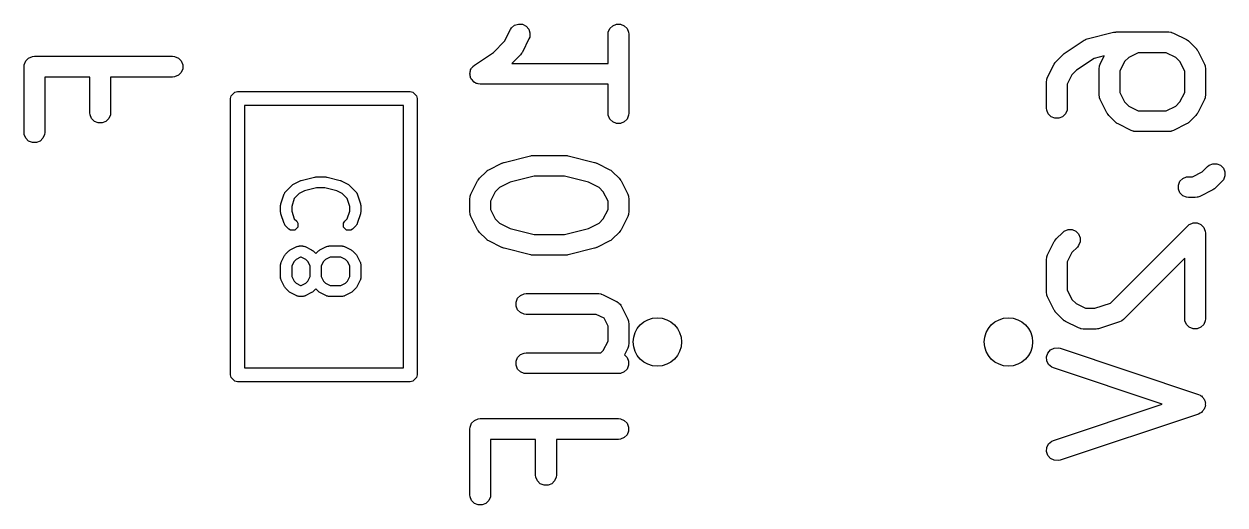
# Model space of a CAD drawing. Extents: x 0.22 to 2.57, y 0.29 to 1.72.
# Drawn here: x 2.0796 to 2.4217, y 0.6435 to 0.7806 of the extents above; entities that cross this region are included whole.
import ezdxf

# ---------------------------------------------------------------- set-up
doc = ezdxf.new("R2010")
doc.units = 0
doc.header["$MEASUREMENT"] = 0
doc.layers.add('BLACK', color=7, linetype='CONTINUOUS')

msp = doc.modelspace()

# ---------------------------------------------------------------- linework, layer by layer
at = {"layer": 'BLACK', "linetype": 'CONTINUOUS'}
for p, q in [((2.21845, 0.77949), (2.21932, 0.78024)), ((2.21932, 0.78024), (2.22042, 0.78061)), ((2.22042, 0.78061), (2.22156, 0.78053)), ((2.22156, 0.78053), (2.2226, 0.78001)), ((2.2226, 0.78001), (2.22335, 0.77914)), ((2.24645, 0.77932), (2.24727, 0.78013)), ((2.24727, 0.78013), (2.24833, 0.78058)), ((2.24833, 0.78058), (2.24948, 0.78058)), ((2.24948, 0.78058), (2.25055, 0.78013)), ((2.25055, 0.78013), (2.25136, 0.77932)), ((2.21648, 0.77568), (2.21814, 0.779)), ((2.21814, 0.779), (2.21845, 0.77949)), ((2.22335, 0.77914), (2.22371, 0.77805)), ((2.22363, 0.7769), (2.22343, 0.77636)), ((2.22371, 0.77805), (2.22363, 0.7769)), ((2.24595, 0.77768), (2.24601, 0.77826)), ((2.24595, 0.76938), (2.24595, 0.77768)), ((2.24601, 0.77826), (2.24645, 0.77932)), ((2.25136, 0.77932), (2.2518, 0.77826)), ((2.2518, 0.77826), (2.25186, 0.77768)), ((2.25186, 0.77768), (2.25186, 0.75518)), ((2.38245, 0.77637), (2.38995, 0.77825)), ((2.38995, 0.77825), (2.39005, 0.77826)), ((2.39005, 0.77826), (2.39009, 0.77828)), ((2.39009, 0.77828), (2.39031, 0.7783)), ((2.39031, 0.7783), (2.39053, 0.77833)), ((2.39053, 0.77833), (2.39057, 0.77833)), ((2.39057, 0.77833), (2.39067, 0.77834)), ((2.39067, 0.77834), (2.40567, 0.77834)), ((2.40567, 0.77834), (2.40624, 0.77828)), ((2.40624, 0.77828), (2.40634, 0.77824)), ((2.40634, 0.77824), (2.40645, 0.77823)), ((2.40645, 0.77823), (2.40699, 0.77803)), ((2.40699, 0.77803), (2.41074, 0.77615)), ((2.21328, 0.77248), (2.21648, 0.77568)), ((2.22343, 0.77636), (2.22155, 0.77261)), ((2.37591, 0.77222), (2.38153, 0.77597)), ((2.38153, 0.77597), (2.38185, 0.77614)), ((2.38185, 0.77614), (2.38191, 0.77618)), ((2.38191, 0.77618), (2.38198, 0.7762)), ((2.38198, 0.7762), (2.38204, 0.77624)), ((2.38204, 0.77624), (2.38211, 0.77625)), ((2.38211, 0.77625), (2.38245, 0.77637)), ((2.41074, 0.77615), (2.41098, 0.776)), ((2.41098, 0.776), (2.41106, 0.77597)), ((2.41106, 0.77597), (2.41114, 0.7759)), ((2.41114, 0.7759), (2.41123, 0.77584)), ((2.41123, 0.77584), (2.41128, 0.77578)), ((2.41128, 0.77578), (2.4115, 0.7756)), ((2.4115, 0.7756), (2.41338, 0.77372)), ((2.41338, 0.77372), (2.41356, 0.7735)), ((2.41356, 0.7735), (2.41362, 0.77345)), ((2.41362, 0.77345), (2.41368, 0.77336)), ((2.41368, 0.77336), (2.41375, 0.77328)), ((2.41375, 0.77328), (2.41378, 0.7732)), ((2.41378, 0.7732), (2.41393, 0.77296)), ((2.07964, 0.76902), (2.08008, 0.77009)), ((2.08008, 0.77009), (2.0809, 0.7709)), ((2.0809, 0.7709), (2.08196, 0.77134)), ((2.08196, 0.77134), (2.08254, 0.7714)), ((2.08254, 0.7714), (2.12191, 0.7714)), ((2.12191, 0.7714), (2.12248, 0.77134)), ((2.12248, 0.77134), (2.12355, 0.7709)), ((2.12355, 0.7709), (2.12436, 0.77009)), ((2.12436, 0.77009), (2.1248, 0.76902)), ((2.2079, 0.76889), (2.21328, 0.77248)), ((2.221, 0.77184), (2.21854, 0.76938)), ((2.22118, 0.77207), (2.221, 0.77184)), ((2.22124, 0.77212), (2.22118, 0.77207)), ((2.2213, 0.77221), (2.22124, 0.77212)), ((2.22137, 0.77229), (2.2213, 0.77221)), ((2.22139, 0.77236), (2.22137, 0.77229)), ((2.22155, 0.77261), (2.22139, 0.77236)), ((2.37334, 0.7697), (2.3734, 0.76975)), ((2.3734, 0.76975), (2.37358, 0.76997)), ((2.37358, 0.76997), (2.37546, 0.77185)), ((2.37546, 0.77185), (2.37569, 0.77204)), ((2.37546, 0.77185), (2.37546, 0.77185)), ((2.37546, 0.77185), (2.37546, 0.77185)), ((2.37569, 0.77204), (2.37591, 0.77222)), ((2.37591, 0.77222), (2.37591, 0.77222)), ((2.37591, 0.77222), (2.37591, 0.77222)), ((2.38438, 0.77077), (2.37943, 0.76747)), ((2.3873, 0.7715), (2.38438, 0.77077)), ((2.38615, 0.76921), (2.3873, 0.7715)), ((2.3931, 0.76989), (2.39175, 0.76719)), ((2.39429, 0.77108), (2.3931, 0.76989)), ((2.39699, 0.77243), (2.39429, 0.77108)), ((2.40497, 0.77243), (2.39699, 0.77243)), ((2.40767, 0.77108), (2.40497, 0.77243)), ((2.40886, 0.76989), (2.40767, 0.77108)), ((2.41021, 0.76719), (2.40886, 0.76989)), ((2.41393, 0.77296), (2.41581, 0.76921)), ((2.07958, 0.76845), (2.07964, 0.76902)), ((2.07958, 0.7497), (2.07958, 0.76845)), ((2.12436, 0.76681), (2.12355, 0.76599)), ((2.1248, 0.76787), (2.12436, 0.76681)), ((2.1248, 0.76902), (2.1248, 0.76787)), ((2.20658, 0.76643), (2.20664, 0.76672)), ((2.20664, 0.76615), (2.20658, 0.76643)), ((2.20664, 0.76701), (2.20675, 0.76728)), ((2.20664, 0.76672), (2.20664, 0.76701)), ((2.20675, 0.76728), (2.20681, 0.76756)), ((2.20681, 0.76756), (2.20697, 0.7678)), ((2.20697, 0.7678), (2.20708, 0.76807)), ((2.20708, 0.76807), (2.20729, 0.76828)), ((2.20729, 0.76828), (2.20745, 0.76852)), ((2.20745, 0.76852), (2.20789, 0.76888)), ((2.20789, 0.76888), (2.2079, 0.76889)), ((2.2079, 0.76889), (2.2079, 0.76889)), ((2.2079, 0.76889), (2.2079, 0.76889)), ((2.21854, 0.76938), (2.24595, 0.76938)), ((2.37115, 0.76546), (2.37303, 0.76921)), ((2.37303, 0.76921), (2.37319, 0.76945)), ((2.37319, 0.76945), (2.37322, 0.76953)), ((2.37322, 0.76953), (2.37328, 0.76961)), ((2.37328, 0.76961), (2.37334, 0.7697)), ((2.37943, 0.76747), (2.3781, 0.76614)), ((2.38584, 0.76789), (2.3859, 0.76846)), ((2.38584, 0.76039), (2.38584, 0.76789)), ((2.3859, 0.76846), (2.38594, 0.76856)), ((2.38594, 0.76856), (2.38595, 0.76867)), ((2.38595, 0.76867), (2.38615, 0.76921)), ((2.39175, 0.76719), (2.39175, 0.76108)), ((2.41021, 0.76108), (2.41021, 0.76719)), ((2.41581, 0.76921), (2.41601, 0.76867)), ((2.41601, 0.76867), (2.41602, 0.76856)), ((2.41602, 0.76856), (2.41606, 0.76846)), ((2.41606, 0.76846), (2.41612, 0.76789)), ((2.41612, 0.76789), (2.41612, 0.76039)), ((2.09833, 0.76549), (2.08549, 0.76549)), ((2.08549, 0.76549), (2.08549, 0.7497)), ((2.09833, 0.75532), (2.09833, 0.76549)), ((2.12191, 0.76549), (2.10424, 0.76549)), ((2.10424, 0.76549), (2.10424, 0.75532)), ((2.12248, 0.76555), (2.12191, 0.76549)), ((2.12355, 0.76599), (2.12248, 0.76555)), ((2.20664, 0.76585), (2.20664, 0.76615)), ((2.20675, 0.76559), (2.20664, 0.76585)), ((2.20681, 0.7653), (2.20675, 0.76559)), ((2.20697, 0.76506), (2.20681, 0.7653)), ((2.20708, 0.76479), (2.20697, 0.76506)), ((2.20729, 0.76459), (2.20708, 0.76479)), ((2.20745, 0.76435), (2.20729, 0.76459)), ((2.20769, 0.76418), (2.20745, 0.76435)), ((2.2079, 0.76398), (2.20769, 0.76418)), ((2.20816, 0.76387), (2.2079, 0.76398)), ((2.2084, 0.7637), (2.20816, 0.76387)), ((2.20869, 0.76365), (2.2084, 0.7637)), ((2.20896, 0.76353), (2.20869, 0.76365)), ((2.20953, 0.76348), (2.20896, 0.76353)), ((2.20954, 0.76348), (2.20953, 0.76348)), ((2.20953, 0.76348), (2.20953, 0.76348)), ((2.20953, 0.76348), (2.20953, 0.76348)), ((2.24595, 0.76348), (2.20954, 0.76348)), ((2.24595, 0.75518), (2.24595, 0.76348)), ((2.37084, 0.76414), (2.3709, 0.76471)), ((2.37084, 0.75664), (2.37084, 0.76414)), ((2.3709, 0.76471), (2.37094, 0.76481)), ((2.37094, 0.76481), (2.37095, 0.76492)), ((2.37095, 0.76492), (2.37115, 0.76546)), ((2.3781, 0.76614), (2.37675, 0.76344)), ((2.37675, 0.76344), (2.37675, 0.75664)), ((2.13843, 0.75937), (2.13858, 0.76012)), ((2.13858, 0.76012), (2.13964, 0.76119)), ((2.13964, 0.76119), (2.14039, 0.76134)), ((2.14039, 0.76134), (2.18961, 0.76134)), ((2.18961, 0.76134), (2.19036, 0.76119)), ((2.19036, 0.76119), (2.19142, 0.76012)), ((2.19142, 0.76012), (2.19157, 0.75937)), ((2.3859, 0.75981), (2.38584, 0.76039)), ((2.38594, 0.75971), (2.3859, 0.75981)), ((2.38595, 0.75961), (2.38594, 0.75971)), ((2.38615, 0.75907), (2.38595, 0.75961)), ((2.39175, 0.76108), (2.3931, 0.75839)), ((2.40886, 0.75839), (2.41021, 0.76108)), ((2.41601, 0.75961), (2.41581, 0.75907)), ((2.41602, 0.75971), (2.41601, 0.75961)), ((2.41606, 0.75981), (2.41602, 0.75971)), ((2.41612, 0.76039), (2.41606, 0.75981)), ((2.13843, 0.68063), (2.13843, 0.75937)), ((2.14236, 0.7574), (2.14236, 0.6826)), ((2.18764, 0.7574), (2.14236, 0.7574)), ((2.18764, 0.6826), (2.18764, 0.7574)), ((2.19157, 0.75937), (2.19157, 0.68063)), ((2.3709, 0.75606), (2.37084, 0.75664)), ((2.37134, 0.755), (2.3709, 0.75606)), ((2.37669, 0.75606), (2.37625, 0.755)), ((2.37675, 0.75664), (2.37669, 0.75606)), ((2.38803, 0.75532), (2.38615, 0.75907)), ((2.3931, 0.75839), (2.39429, 0.75719)), ((2.39429, 0.75719), (2.39699, 0.75584)), ((2.40497, 0.75584), (2.40767, 0.75719)), ((2.40767, 0.75719), (2.40886, 0.75839)), ((2.41581, 0.75907), (2.41393, 0.75532)), ((2.09839, 0.75475), (2.09833, 0.75532)), ((2.09883, 0.75368), (2.09839, 0.75475)), ((2.09964, 0.75287), (2.09883, 0.75368)), ((2.10071, 0.75243), (2.09964, 0.75287)), ((2.10292, 0.75287), (2.10186, 0.75243)), ((2.10374, 0.75368), (2.10292, 0.75287)), ((2.10418, 0.75475), (2.10374, 0.75368)), ((2.10424, 0.75532), (2.10418, 0.75475)), ((2.24601, 0.75461), (2.24595, 0.75518)), ((2.24645, 0.75354), (2.24601, 0.75461)), ((2.24727, 0.75273), (2.24645, 0.75354)), ((2.24833, 0.75229), (2.24727, 0.75273)), ((2.25055, 0.75273), (2.24948, 0.75229)), ((2.25136, 0.75354), (2.25055, 0.75273)), ((2.2518, 0.75461), (2.25136, 0.75354)), ((2.25186, 0.75518), (2.2518, 0.75461)), ((2.37216, 0.75418), (2.37134, 0.755)), ((2.37322, 0.75374), (2.37216, 0.75418)), ((2.37437, 0.75374), (2.37322, 0.75374)), ((2.37544, 0.75418), (2.37437, 0.75374)), ((2.37625, 0.755), (2.37544, 0.75418)), ((2.38818, 0.75507), (2.38803, 0.75532)), ((2.38821, 0.755), (2.38818, 0.75507)), ((2.38828, 0.75492), (2.38821, 0.755)), ((2.38834, 0.75483), (2.38828, 0.75492)), ((2.3884, 0.75478), (2.38834, 0.75483)), ((2.38858, 0.75455), (2.3884, 0.75478)), ((2.39046, 0.75267), (2.38858, 0.75455)), ((2.39068, 0.75249), (2.39046, 0.75267)), ((2.39699, 0.75584), (2.40497, 0.75584)), ((2.4115, 0.75267), (2.41128, 0.75249)), ((2.41338, 0.75455), (2.4115, 0.75267)), ((2.41356, 0.75478), (2.41338, 0.75455)), ((2.41362, 0.75483), (2.41356, 0.75478)), ((2.41368, 0.75492), (2.41362, 0.75483)), ((2.41375, 0.755), (2.41368, 0.75492)), ((2.41378, 0.75507), (2.41375, 0.755)), ((2.41393, 0.75532), (2.41378, 0.75507)), ((2.07964, 0.74912), (2.07958, 0.7497)), ((2.08549, 0.7497), (2.08543, 0.74912)), ((2.10186, 0.75243), (2.10071, 0.75243)), ((2.24948, 0.75229), (2.24833, 0.75229)), ((2.39073, 0.75243), (2.39068, 0.75249)), ((2.39082, 0.75237), (2.39073, 0.75243)), ((2.3909, 0.75231), (2.39082, 0.75237)), ((2.39098, 0.75228), (2.3909, 0.75231)), ((2.39122, 0.75212), (2.39098, 0.75228)), ((2.39497, 0.75025), (2.39122, 0.75212)), ((2.39551, 0.75004), (2.39497, 0.75025)), ((2.39562, 0.75003), (2.39551, 0.75004)), ((2.39572, 0.74999), (2.39562, 0.75003)), ((2.39629, 0.74994), (2.39572, 0.74999)), ((2.40567, 0.74994), (2.39629, 0.74994)), ((2.40624, 0.74999), (2.40567, 0.74994)), ((2.40634, 0.75003), (2.40624, 0.74999)), ((2.40645, 0.75004), (2.40634, 0.75003)), ((2.40699, 0.75025), (2.40645, 0.75004)), ((2.41074, 0.75212), (2.40699, 0.75025)), ((2.41098, 0.75228), (2.41074, 0.75212)), ((2.41106, 0.75231), (2.41098, 0.75228)), ((2.41114, 0.75237), (2.41106, 0.75231)), ((2.41123, 0.75243), (2.41114, 0.75237)), ((2.41128, 0.75249), (2.41123, 0.75243)), ((2.08008, 0.74806), (2.07964, 0.74912)), ((2.0809, 0.74724), (2.08008, 0.74806)), ((2.08196, 0.7468), (2.0809, 0.74724)), ((2.08311, 0.7468), (2.08196, 0.7468)), ((2.08418, 0.74724), (2.08311, 0.7468)), ((2.08499, 0.74806), (2.08418, 0.74724)), ((2.08543, 0.74912), (2.08499, 0.74806)), ((2.21632, 0.74117), (2.22382, 0.74305)), ((2.22382, 0.74305), (2.22392, 0.74306)), ((2.22392, 0.74306), (2.22396, 0.74308)), ((2.22396, 0.74308), (2.22418, 0.7431)), ((2.22418, 0.7431), (2.22439, 0.74313)), ((2.22439, 0.74313), (2.22443, 0.74313)), ((2.22443, 0.74313), (2.22453, 0.74314)), ((2.22453, 0.74314), (2.23391, 0.74314)), ((2.23391, 0.74314), (2.23401, 0.74313)), ((2.23401, 0.74313), (2.23405, 0.74313)), ((2.23405, 0.74313), (2.23427, 0.7431)), ((2.23427, 0.7431), (2.23448, 0.74308)), ((2.23448, 0.74308), (2.23452, 0.74306)), ((2.23452, 0.74306), (2.23462, 0.74305)), ((2.23462, 0.74305), (2.24212, 0.74117)), ((2.21172, 0.73892), (2.21197, 0.73908)), ((2.21197, 0.73908), (2.21571, 0.74095)), ((2.21571, 0.74095), (2.21576, 0.74097)), ((2.21576, 0.74097), (2.21577, 0.74098)), ((2.21577, 0.74098), (2.21602, 0.74107)), ((2.21602, 0.74107), (2.21626, 0.74116)), ((2.21626, 0.74116), (2.21628, 0.74116)), ((2.21628, 0.74116), (2.21632, 0.74117)), ((2.24212, 0.74117), (2.24217, 0.74116)), ((2.24217, 0.74116), (2.24219, 0.74116)), ((2.24219, 0.74116), (2.24243, 0.74107)), ((2.24243, 0.74107), (2.24267, 0.74098)), ((2.24267, 0.74098), (2.24269, 0.74097)), ((2.24269, 0.74097), (2.24273, 0.74095)), ((2.24273, 0.74095), (2.24648, 0.73908)), ((2.24648, 0.73908), (2.24673, 0.73892)), ((2.41517, 0.73844), (2.4167, 0.73998)), ((2.4167, 0.73998), (2.41715, 0.74034)), ((2.41715, 0.74034), (2.41821, 0.74079)), ((2.41821, 0.74079), (2.41937, 0.74079)), ((2.41937, 0.74079), (2.42043, 0.74034)), ((2.42043, 0.74034), (2.42125, 0.73953)), ((2.42125, 0.73953), (2.42169, 0.73847)), ((2.15637, 0.735), (2.15824, 0.73594)), ((2.15824, 0.73594), (2.15841, 0.73598)), ((2.15841, 0.73598), (2.15856, 0.73606)), ((2.15856, 0.73606), (2.16231, 0.73699)), ((2.16231, 0.73699), (2.16251, 0.737)), ((2.16251, 0.737), (2.16269, 0.73704)), ((2.16269, 0.73704), (2.16551, 0.73704)), ((2.16551, 0.73704), (2.1657, 0.737)), ((2.1657, 0.737), (2.16589, 0.73699)), ((2.16589, 0.73699), (2.16964, 0.73606)), ((2.16964, 0.73606), (2.16979, 0.73598)), ((2.16979, 0.73598), (2.16996, 0.73594)), ((2.16996, 0.73594), (2.17183, 0.735)), ((2.2069, 0.73213), (2.20877, 0.73588)), ((2.20877, 0.73588), (2.20893, 0.73613)), ((2.20893, 0.73613), (2.20896, 0.7362)), ((2.20896, 0.7362), (2.20902, 0.73628)), ((2.20902, 0.73628), (2.20908, 0.73637)), ((2.20908, 0.73637), (2.20914, 0.73642)), ((2.20914, 0.73642), (2.20932, 0.73665)), ((2.20932, 0.73665), (2.2112, 0.73852)), ((2.2112, 0.73852), (2.21142, 0.73871)), ((2.21142, 0.73871), (2.21148, 0.73877)), ((2.21148, 0.73877), (2.21156, 0.73882)), ((2.21156, 0.73882), (2.21165, 0.73889)), ((2.21165, 0.73889), (2.21172, 0.73892)), ((2.21807, 0.73552), (2.21503, 0.73401)), ((2.2249, 0.73723), (2.21807, 0.73552)), ((2.23354, 0.73723), (2.2249, 0.73723)), ((2.24038, 0.73552), (2.23354, 0.73723)), ((2.24341, 0.73401), (2.24038, 0.73552)), ((2.24673, 0.73892), (2.2468, 0.73889)), ((2.2468, 0.73889), (2.24688, 0.73882)), ((2.24688, 0.73882), (2.24697, 0.73877)), ((2.24697, 0.73877), (2.24702, 0.73871)), ((2.24702, 0.73871), (2.24724, 0.73852)), ((2.24724, 0.73852), (2.24912, 0.73665)), ((2.24912, 0.73665), (2.24931, 0.73642)), ((2.24931, 0.73642), (2.24936, 0.73637)), ((2.24936, 0.73637), (2.24942, 0.73628)), ((2.24942, 0.73628), (2.24949, 0.7362)), ((2.24949, 0.7362), (2.24952, 0.73613)), ((2.24952, 0.73613), (2.24967, 0.73588)), ((2.24967, 0.73588), (2.25155, 0.73213)), ((2.4084, 0.73472), (2.40884, 0.73578)), ((2.40884, 0.73578), (2.40965, 0.7366)), ((2.40965, 0.7366), (2.41072, 0.73704)), ((2.41072, 0.73704), (2.41129, 0.73709)), ((2.41129, 0.73709), (2.41247, 0.73709)), ((2.41247, 0.73709), (2.41517, 0.73844)), ((2.42088, 0.7358), (2.419, 0.73393)), ((2.42125, 0.73625), (2.42088, 0.7358)), ((2.42169, 0.73731), (2.42125, 0.73625)), ((2.42169, 0.73847), (2.42169, 0.73731)), ((2.15276, 0.7294), (2.1537, 0.73222)), ((2.1537, 0.73222), (2.15374, 0.73228)), ((2.15374, 0.73232), (2.15388, 0.73253)), ((2.15374, 0.73228), (2.15374, 0.73232)), ((2.15388, 0.73253), (2.15401, 0.73275)), ((2.15401, 0.73275), (2.15404, 0.73277)), ((2.15404, 0.73277), (2.15408, 0.73283)), ((2.15408, 0.73283), (2.15596, 0.73471)), ((2.15596, 0.73471), (2.15617, 0.73485)), ((2.15617, 0.73485), (2.15637, 0.735)), ((2.158, 0.7323), (2.15657, 0.73087)), ((2.15949, 0.73304), (2.158, 0.7323)), ((2.16289, 0.73389), (2.15949, 0.73304)), ((2.16531, 0.73389), (2.16289, 0.73389)), ((2.16871, 0.73304), (2.16531, 0.73389)), ((2.1702, 0.7323), (2.16871, 0.73304)), ((2.17163, 0.73087), (2.1702, 0.7323)), ((2.17183, 0.735), (2.17203, 0.73485)), ((2.17203, 0.73485), (2.17224, 0.73471)), ((2.17224, 0.73471), (2.17412, 0.73283)), ((2.17412, 0.73283), (2.17416, 0.73277)), ((2.17416, 0.73277), (2.1742, 0.73275)), ((2.1742, 0.73275), (2.17432, 0.73253)), ((2.17432, 0.73253), (2.17446, 0.73232)), ((2.17446, 0.73232), (2.17446, 0.73228)), ((2.17446, 0.73228), (2.1745, 0.73222)), ((2.1745, 0.73222), (2.17544, 0.7294)), ((2.20669, 0.73159), (2.2069, 0.73213)), ((2.21384, 0.73281), (2.21249, 0.73011)), ((2.21503, 0.73401), (2.21384, 0.73281)), ((2.2446, 0.73281), (2.24341, 0.73401)), ((2.24595, 0.73011), (2.2446, 0.73281)), ((2.25155, 0.73213), (2.25175, 0.73159)), ((2.4084, 0.73356), (2.4084, 0.73472)), ((2.40884, 0.7325), (2.4084, 0.73356)), ((2.40965, 0.73169), (2.40884, 0.7325)), ((2.41824, 0.73337), (2.41449, 0.7315)), ((2.41848, 0.73353), (2.41824, 0.73337)), ((2.41856, 0.73356), (2.41848, 0.73353)), ((2.41864, 0.73363), (2.41856, 0.73356)), ((2.41873, 0.73368), (2.41864, 0.73363)), ((2.41878, 0.73374), (2.41873, 0.73368)), ((2.419, 0.73393), (2.41878, 0.73374)), ((2.15268, 0.72891), (2.15273, 0.72915)), ((2.15268, 0.72703), (2.15268, 0.72891)), ((2.15273, 0.72915), (2.15276, 0.7294)), ((2.15657, 0.73087), (2.15583, 0.72865)), ((2.17237, 0.72865), (2.17163, 0.73087)), ((2.17544, 0.7294), (2.17547, 0.72915)), ((2.17547, 0.72915), (2.17552, 0.72891)), ((2.17552, 0.72891), (2.17552, 0.72703)), ((2.20658, 0.73081), (2.20664, 0.73139)), ((2.20658, 0.72706), (2.20658, 0.73081)), ((2.20664, 0.73139), (2.20668, 0.73148)), ((2.20668, 0.73148), (2.20669, 0.73159)), ((2.21249, 0.73011), (2.21249, 0.72776)), ((2.24595, 0.72776), (2.24595, 0.73011)), ((2.25175, 0.73159), (2.25176, 0.73148)), ((2.25176, 0.73148), (2.2518, 0.73139)), ((2.2518, 0.73139), (2.25186, 0.73081)), ((2.25186, 0.73081), (2.25186, 0.72706)), ((2.41072, 0.73124), (2.40965, 0.73169)), ((2.41129, 0.73119), (2.41072, 0.73124)), ((2.41317, 0.73119), (2.41129, 0.73119)), ((2.41374, 0.73124), (2.41317, 0.73119)), ((2.41384, 0.73128), (2.41374, 0.73124)), ((2.41395, 0.73129), (2.41384, 0.73128)), ((2.41449, 0.7315), (2.41395, 0.73129)), ((2.15273, 0.72678), (2.15268, 0.72703)), ((2.15276, 0.72653), (2.15273, 0.72678)), ((2.1537, 0.72372), (2.15276, 0.72653)), ((2.15583, 0.72865), (2.15583, 0.72729)), ((2.15583, 0.72729), (2.15657, 0.72507)), ((2.17163, 0.72507), (2.17237, 0.72729)), ((2.17237, 0.72729), (2.17237, 0.72865)), ((2.17544, 0.72653), (2.1745, 0.72372)), ((2.17547, 0.72678), (2.17544, 0.72653)), ((2.17552, 0.72703), (2.17547, 0.72678)), ((2.20664, 0.72648), (2.20658, 0.72706)), ((2.20668, 0.72639), (2.20664, 0.72648)), ((2.20669, 0.72628), (2.20668, 0.72639)), ((2.2069, 0.72574), (2.20669, 0.72628)), ((2.20877, 0.72199), (2.2069, 0.72574)), ((2.21249, 0.72776), (2.21384, 0.72506)), ((2.2446, 0.72506), (2.24595, 0.72776)), ((2.25155, 0.72574), (2.24967, 0.72199)), ((2.25175, 0.72628), (2.25155, 0.72574)), ((2.25176, 0.72639), (2.25175, 0.72628)), ((2.2518, 0.72648), (2.25176, 0.72639)), ((2.25186, 0.72706), (2.2518, 0.72648)), ((2.15374, 0.72365), (2.1537, 0.72372)), ((2.15374, 0.72362), (2.15374, 0.72365)), ((2.15388, 0.72341), (2.15374, 0.72362)), ((2.15401, 0.72319), (2.15388, 0.72341)), ((2.15404, 0.72317), (2.15401, 0.72319)), ((2.15408, 0.7231), (2.15404, 0.72317)), ((2.15502, 0.72217), (2.15408, 0.7231)), ((2.15553, 0.72183), (2.15502, 0.72217)), ((2.15657, 0.72507), (2.15725, 0.72439)), ((2.15759, 0.72268), (2.15674, 0.72183)), ((2.15725, 0.72439), (2.15759, 0.72388)), ((2.15759, 0.72388), (2.15759, 0.72268)), ((2.17061, 0.72388), (2.17095, 0.72439)), ((2.17061, 0.72268), (2.17061, 0.72388)), ((2.17147, 0.72183), (2.17061, 0.72268)), ((2.17095, 0.72439), (2.17163, 0.72507)), ((2.17318, 0.72217), (2.17267, 0.72183)), ((2.17412, 0.7231), (2.17318, 0.72217)), ((2.17416, 0.72317), (2.17412, 0.7231)), ((2.1742, 0.72319), (2.17416, 0.72317)), ((2.17432, 0.72341), (2.1742, 0.72319)), ((2.17446, 0.72362), (2.17432, 0.72341)), ((2.1745, 0.72372), (2.17446, 0.72365)), ((2.17446, 0.72365), (2.17446, 0.72362)), ((2.20893, 0.72174), (2.20877, 0.72199)), ((2.21384, 0.72506), (2.21503, 0.72386)), ((2.21503, 0.72386), (2.21807, 0.72235)), ((2.21807, 0.72235), (2.2249, 0.72064)), ((2.23354, 0.72064), (2.24038, 0.72235)), ((2.24038, 0.72235), (2.24341, 0.72386)), ((2.24341, 0.72386), (2.2446, 0.72506)), ((2.24967, 0.72199), (2.24952, 0.72174)), ((2.37591, 0.7216), (2.37697, 0.72204)), ((2.37697, 0.72204), (2.37812, 0.72204)), ((2.37812, 0.72204), (2.37919, 0.7216)), ((2.38907, 0.7011), (2.41108, 0.7231)), ((2.41108, 0.7231), (2.41153, 0.72347)), ((2.41153, 0.72347), (2.41228, 0.72378)), ((2.41228, 0.72378), (2.41259, 0.72391)), ((2.41259, 0.72391), (2.41374, 0.72391)), ((2.41374, 0.72391), (2.41481, 0.72347)), ((2.41481, 0.72347), (2.41562, 0.72266)), ((2.41562, 0.72266), (2.41588, 0.72204)), ((2.41588, 0.72204), (2.41606, 0.72159)), ((2.15674, 0.72183), (2.15553, 0.72183)), ((2.17267, 0.72183), (2.17147, 0.72183)), ((2.20896, 0.72167), (2.20893, 0.72174)), ((2.20902, 0.72159), (2.20896, 0.72167)), ((2.20908, 0.7215), (2.20902, 0.72159)), ((2.20914, 0.72145), (2.20908, 0.7215)), ((2.20932, 0.72122), (2.20914, 0.72145)), ((2.2112, 0.71935), (2.20932, 0.72122)), ((2.21142, 0.71916), (2.2112, 0.71935)), ((2.21148, 0.7191), (2.21142, 0.71916)), ((2.21156, 0.71905), (2.21148, 0.7191)), ((2.21165, 0.71898), (2.21156, 0.71905)), ((2.21172, 0.71895), (2.21165, 0.71898)), ((2.21197, 0.7188), (2.21172, 0.71895)), ((2.21571, 0.71692), (2.21197, 0.7188)), ((2.2249, 0.72064), (2.23354, 0.72064)), ((2.24648, 0.7188), (2.24273, 0.71692)), ((2.24673, 0.71895), (2.24648, 0.7188)), ((2.2468, 0.71898), (2.24673, 0.71895)), ((2.24688, 0.71905), (2.2468, 0.71898)), ((2.24697, 0.7191), (2.24688, 0.71905)), ((2.24702, 0.71916), (2.24697, 0.7191)), ((2.24724, 0.71935), (2.24702, 0.71916)), ((2.24912, 0.72122), (2.24724, 0.71935)), ((2.24931, 0.72145), (2.24912, 0.72122)), ((2.24936, 0.7215), (2.24931, 0.72145)), ((2.24942, 0.72159), (2.24936, 0.7215)), ((2.24949, 0.72167), (2.24942, 0.72159)), ((2.24952, 0.72174), (2.24949, 0.72167)), ((2.37115, 0.71484), (2.37303, 0.71859)), ((2.37303, 0.71859), (2.37319, 0.71884)), ((2.37319, 0.71884), (2.37322, 0.71891)), ((2.37322, 0.71891), (2.37328, 0.71899)), ((2.37328, 0.71899), (2.37334, 0.71908)), ((2.37334, 0.71908), (2.3734, 0.71913)), ((2.3734, 0.71913), (2.37358, 0.71936)), ((2.37358, 0.71936), (2.37546, 0.72123)), ((2.37546, 0.72123), (2.37591, 0.7216)), ((2.37919, 0.7216), (2.38, 0.72078)), ((2.38, 0.72078), (2.38044, 0.71972)), ((2.38044, 0.71857), (2.38, 0.7175)), ((2.38044, 0.71972), (2.38044, 0.71857)), ((2.41606, 0.72159), (2.41612, 0.72102)), ((2.41612, 0.72102), (2.41612, 0.69664)), ((2.15394, 0.71481), (2.15408, 0.71502)), ((2.15408, 0.71502), (2.15502, 0.71596)), ((2.15502, 0.71596), (2.15523, 0.7161)), ((2.15523, 0.7161), (2.15543, 0.71625)), ((2.15543, 0.71625), (2.1573, 0.71719)), ((2.1573, 0.71719), (2.15738, 0.71721)), ((2.15738, 0.71721), (2.1574, 0.71724)), ((2.1574, 0.71724), (2.15765, 0.71729)), ((2.15765, 0.71729), (2.1579, 0.71735)), ((2.1579, 0.71735), (2.15793, 0.71734)), ((2.15793, 0.71734), (2.15801, 0.71736)), ((2.15801, 0.71736), (2.15894, 0.71736)), ((2.15894, 0.71736), (2.15902, 0.71734)), ((2.15902, 0.71734), (2.15906, 0.71735)), ((2.15906, 0.71735), (2.1593, 0.71729)), ((2.1593, 0.71729), (2.15955, 0.71724)), ((2.15955, 0.71724), (2.15957, 0.71721)), ((2.15957, 0.71721), (2.15965, 0.71719)), ((2.15965, 0.71719), (2.16152, 0.71625)), ((2.16152, 0.71625), (2.16172, 0.7161)), ((2.16172, 0.7161), (2.16193, 0.71596)), ((2.16193, 0.71596), (2.16269, 0.7152)), ((2.16269, 0.7152), (2.16346, 0.71596)), ((2.16346, 0.71596), (2.16367, 0.7161)), ((2.16367, 0.7161), (2.16386, 0.71625)), ((2.16386, 0.71625), (2.16574, 0.71719)), ((2.16574, 0.71719), (2.16582, 0.71721)), ((2.16582, 0.71721), (2.16584, 0.71724)), ((2.16584, 0.71724), (2.16609, 0.71729)), ((2.16609, 0.71729), (2.16633, 0.71735)), ((2.16633, 0.71735), (2.16637, 0.71734)), ((2.16637, 0.71734), (2.16644, 0.71736)), ((2.16644, 0.71736), (2.17019, 0.71736)), ((2.17019, 0.71736), (2.17027, 0.71734)), ((2.17027, 0.71734), (2.1703, 0.71735)), ((2.1703, 0.71735), (2.17055, 0.71729)), ((2.17055, 0.71729), (2.1708, 0.71724)), ((2.1708, 0.71724), (2.17082, 0.71721)), ((2.17082, 0.71721), (2.1709, 0.71719)), ((2.1709, 0.71719), (2.17277, 0.71625)), ((2.17277, 0.71625), (2.17297, 0.7161)), ((2.17297, 0.7161), (2.17318, 0.71596)), ((2.17318, 0.71596), (2.17412, 0.71502)), ((2.17412, 0.71502), (2.17426, 0.71481)), ((2.21576, 0.7169), (2.21571, 0.71692)), ((2.21577, 0.71689), (2.21576, 0.7169)), ((2.21602, 0.71681), (2.21577, 0.71689)), ((2.21626, 0.71671), (2.21602, 0.71681)), ((2.21628, 0.71671), (2.21626, 0.71671)), ((2.21632, 0.7167), (2.21628, 0.71671)), ((2.22382, 0.71482), (2.21632, 0.7167)), ((2.24212, 0.7167), (2.23462, 0.71482)), ((2.24217, 0.71671), (2.24212, 0.7167)), ((2.24219, 0.71671), (2.24217, 0.71671)), ((2.24243, 0.71681), (2.24219, 0.71671)), ((2.24267, 0.71689), (2.24243, 0.71681)), ((2.24269, 0.7169), (2.24267, 0.71689)), ((2.24273, 0.71692), (2.24269, 0.7169)), ((2.3781, 0.71552), (2.37675, 0.71282)), ((2.37963, 0.71705), (2.3781, 0.71552)), ((2.38, 0.7175), (2.37963, 0.71705)), ((2.15268, 0.71203), (2.1527, 0.71211)), ((2.15268, 0.70828), (2.15268, 0.71203)), ((2.15269, 0.71214), (2.15275, 0.71239)), ((2.1527, 0.71211), (2.15269, 0.71214)), ((2.15275, 0.71239), (2.1528, 0.71263)), ((2.1528, 0.71263), (2.15283, 0.71266)), ((2.15283, 0.71266), (2.15285, 0.71274)), ((2.15285, 0.71274), (2.15379, 0.71461)), ((2.15379, 0.71461), (2.15394, 0.71481)), ((2.15649, 0.71297), (2.15583, 0.71166)), ((2.15583, 0.71166), (2.15583, 0.70865)), ((2.15707, 0.71355), (2.15649, 0.71297)), ((2.15838, 0.71421), (2.15707, 0.71355)), ((2.15857, 0.71421), (2.15838, 0.71421)), ((2.15989, 0.71355), (2.15857, 0.71421)), ((2.16046, 0.71297), (2.15989, 0.71355)), ((2.16112, 0.71166), (2.16046, 0.71297)), ((2.16112, 0.70865), (2.16112, 0.71166)), ((2.16493, 0.71297), (2.16427, 0.71166)), ((2.16427, 0.71166), (2.16427, 0.70865)), ((2.1655, 0.71355), (2.16493, 0.71297)), ((2.16682, 0.71421), (2.1655, 0.71355)), ((2.16982, 0.71421), (2.16682, 0.71421)), ((2.17114, 0.71355), (2.16982, 0.71421)), ((2.17171, 0.71297), (2.17114, 0.71355)), ((2.17237, 0.71166), (2.17171, 0.71297)), ((2.17237, 0.70865), (2.17237, 0.71166)), ((2.17426, 0.71481), (2.17441, 0.71461)), ((2.17441, 0.71461), (2.17535, 0.71274)), ((2.17535, 0.71274), (2.17537, 0.71266)), ((2.17537, 0.71266), (2.1754, 0.71263)), ((2.1754, 0.71263), (2.17545, 0.71239)), ((2.17545, 0.71239), (2.17551, 0.71214)), ((2.17551, 0.71214), (2.1755, 0.71211)), ((2.1755, 0.71211), (2.17552, 0.71203)), ((2.17552, 0.71203), (2.17552, 0.70828)), ((2.22392, 0.71481), (2.22382, 0.71482)), ((2.22396, 0.71479), (2.22392, 0.71481)), ((2.22418, 0.71477), (2.22396, 0.71479)), ((2.22439, 0.71474), (2.22418, 0.71477)), ((2.22443, 0.71474), (2.22439, 0.71474)), ((2.22453, 0.71473), (2.22443, 0.71474)), ((2.23391, 0.71473), (2.22453, 0.71473)), ((2.23401, 0.71474), (2.23391, 0.71473)), ((2.23405, 0.71474), (2.23401, 0.71474)), ((2.23427, 0.71477), (2.23405, 0.71474)), ((2.23448, 0.71479), (2.23427, 0.71477)), ((2.23452, 0.71481), (2.23448, 0.71479)), ((2.23462, 0.71482), (2.23452, 0.71481)), ((2.37084, 0.71352), (2.3709, 0.71409)), ((2.37084, 0.70414), (2.37084, 0.71352)), ((2.3709, 0.71409), (2.37094, 0.71419)), ((2.37094, 0.71419), (2.37095, 0.7143)), ((2.37095, 0.7143), (2.37115, 0.71484)), ((2.37675, 0.71282), (2.37675, 0.70484)), ((2.41021, 0.71389), (2.39276, 0.69643)), ((2.41021, 0.69664), (2.41021, 0.71389)), ((2.1527, 0.70821), (2.15268, 0.70828)), ((2.15269, 0.70817), (2.1527, 0.70821)), ((2.15275, 0.70793), (2.15269, 0.70817)), ((2.15583, 0.70865), (2.15649, 0.70734)), ((2.16046, 0.70734), (2.16112, 0.70865)), ((2.16427, 0.70865), (2.16493, 0.70734)), ((2.17171, 0.70734), (2.17237, 0.70865)), ((2.17551, 0.70817), (2.17545, 0.70793)), ((2.17552, 0.70828), (2.1755, 0.70821)), ((2.1755, 0.70821), (2.17551, 0.70817)), ((2.1528, 0.70768), (2.15275, 0.70793)), ((2.15283, 0.70765), (2.1528, 0.70768)), ((2.15285, 0.70758), (2.15283, 0.70765)), ((2.15379, 0.7057), (2.15285, 0.70758)), ((2.15394, 0.7055), (2.15379, 0.7057)), ((2.15408, 0.70529), (2.15394, 0.7055)), ((2.15502, 0.70436), (2.15408, 0.70529)), ((2.15649, 0.70734), (2.15707, 0.70676)), ((2.15707, 0.70676), (2.15838, 0.70611)), ((2.15838, 0.70611), (2.15857, 0.70611)), ((2.15857, 0.70611), (2.15989, 0.70676)), ((2.15989, 0.70676), (2.16046, 0.70734)), ((2.16269, 0.70512), (2.16193, 0.70436)), ((2.16346, 0.70436), (2.16269, 0.70512)), ((2.16493, 0.70734), (2.1655, 0.70676)), ((2.1655, 0.70676), (2.16682, 0.70611)), ((2.16682, 0.70611), (2.16982, 0.70611)), ((2.16982, 0.70611), (2.17114, 0.70676)), ((2.17114, 0.70676), (2.17171, 0.70734)), ((2.17412, 0.70529), (2.17318, 0.70436)), ((2.17426, 0.7055), (2.17412, 0.70529)), ((2.17441, 0.7057), (2.17426, 0.7055)), ((2.17535, 0.70758), (2.17441, 0.7057)), ((2.17537, 0.70765), (2.17535, 0.70758)), ((2.1754, 0.70768), (2.17537, 0.70765)), ((2.17545, 0.70793), (2.1754, 0.70768)), ((2.37675, 0.70484), (2.3781, 0.70214)), ((2.15523, 0.70422), (2.15502, 0.70436)), ((2.15543, 0.70406), (2.15523, 0.70422)), ((2.1573, 0.70312), (2.15543, 0.70406)), ((2.15738, 0.7031), (2.1573, 0.70312)), ((2.1574, 0.70308), (2.15738, 0.7031)), ((2.15765, 0.70303), (2.1574, 0.70308)), ((2.1579, 0.70296), (2.15765, 0.70303)), ((2.15793, 0.70297), (2.1579, 0.70296)), ((2.15801, 0.70296), (2.15793, 0.70297)), ((2.15894, 0.70296), (2.15801, 0.70296)), ((2.15902, 0.70297), (2.15894, 0.70296)), ((2.15906, 0.70296), (2.15902, 0.70297)), ((2.1593, 0.70303), (2.15906, 0.70296)), ((2.15955, 0.70308), (2.1593, 0.70303)), ((2.15957, 0.7031), (2.15955, 0.70308)), ((2.15965, 0.70312), (2.15957, 0.7031)), ((2.16152, 0.70406), (2.15965, 0.70312)), ((2.16172, 0.70422), (2.16152, 0.70406)), ((2.16193, 0.70436), (2.16172, 0.70422)), ((2.16367, 0.70422), (2.16346, 0.70436)), ((2.16386, 0.70406), (2.16367, 0.70422)), ((2.16574, 0.70312), (2.16386, 0.70406)), ((2.16582, 0.7031), (2.16574, 0.70312)), ((2.16584, 0.70308), (2.16582, 0.7031)), ((2.16609, 0.70303), (2.16584, 0.70308)), ((2.16633, 0.70296), (2.16609, 0.70303)), ((2.16637, 0.70297), (2.16633, 0.70296)), ((2.16644, 0.70296), (2.16637, 0.70297)), ((2.17019, 0.70296), (2.16644, 0.70296)), ((2.17027, 0.70297), (2.17019, 0.70296)), ((2.1703, 0.70296), (2.17027, 0.70297)), ((2.17055, 0.70303), (2.1703, 0.70296)), ((2.1708, 0.70308), (2.17055, 0.70303)), ((2.17082, 0.7031), (2.1708, 0.70308)), ((2.1709, 0.70312), (2.17082, 0.7031)), ((2.17277, 0.70406), (2.1709, 0.70312)), ((2.17297, 0.70422), (2.17277, 0.70406)), ((2.17318, 0.70436), (2.17297, 0.70422)), ((2.21976, 0.70139), (2.2202, 0.70245)), ((2.21976, 0.70024), (2.21976, 0.70139)), ((2.2202, 0.70245), (2.22102, 0.70327)), ((2.22102, 0.70327), (2.22208, 0.70371)), ((2.22208, 0.70371), (2.22266, 0.70377)), ((2.22266, 0.70377), (2.24328, 0.70377)), ((2.24328, 0.70377), (2.24386, 0.70371)), ((2.24386, 0.70371), (2.24396, 0.70367)), ((2.24396, 0.70367), (2.24406, 0.70366)), ((2.24406, 0.70366), (2.2446, 0.70346)), ((2.2446, 0.70346), (2.24835, 0.70158)), ((2.24835, 0.70158), (2.24845, 0.70152)), ((2.24845, 0.70152), (2.24849, 0.7015)), ((2.24849, 0.7015), (2.24855, 0.70146)), ((2.24855, 0.70146), (2.24884, 0.70127)), ((2.3709, 0.70357), (2.37084, 0.70414)), ((2.37094, 0.70347), (2.3709, 0.70357)), ((2.37095, 0.70336), (2.37094, 0.70347)), ((2.37115, 0.70282), (2.37095, 0.70336)), ((2.37303, 0.69907), (2.37115, 0.70282)), ((2.3781, 0.70214), (2.37929, 0.70095)), ((2.2202, 0.69917), (2.21976, 0.70024)), ((2.22102, 0.69836), (2.2202, 0.69917)), ((2.22208, 0.69792), (2.22102, 0.69836)), ((2.22266, 0.69786), (2.22208, 0.69792)), ((2.24884, 0.70127), (2.24908, 0.70099)), ((2.24908, 0.70099), (2.24936, 0.70075)), ((2.24936, 0.70075), (2.24955, 0.70046)), ((2.24955, 0.70046), (2.2496, 0.7004)), ((2.2496, 0.7004), (2.24961, 0.70036)), ((2.24961, 0.70036), (2.24967, 0.70026)), ((2.24967, 0.70026), (2.25155, 0.69651)), ((2.37319, 0.69883), (2.37303, 0.69907)), ((2.37322, 0.69875), (2.37319, 0.69883)), ((2.37328, 0.69867), (2.37322, 0.69875)), ((2.37334, 0.69858), (2.37328, 0.69867)), ((2.3734, 0.69853), (2.37334, 0.69858)), ((2.37358, 0.69831), (2.3734, 0.69853)), ((2.37546, 0.69643), (2.37358, 0.69831)), ((2.37929, 0.70095), (2.38199, 0.6996)), ((2.38199, 0.6996), (2.38457, 0.6996)), ((2.38457, 0.6996), (2.38907, 0.7011)), ((2.24258, 0.69786), (2.22266, 0.69786)), ((2.24483, 0.69674), (2.24258, 0.69786)), ((2.24595, 0.69449), (2.24483, 0.69674)), ((2.24595, 0.69026), (2.24595, 0.69449)), ((2.25155, 0.69651), (2.25175, 0.69597)), ((2.25175, 0.69597), (2.25176, 0.69586)), ((2.25176, 0.69586), (2.2518, 0.69577)), ((2.2518, 0.69577), (2.25186, 0.69519)), ((2.25186, 0.69519), (2.25186, 0.68957)), ((2.37568, 0.69625), (2.37546, 0.69643)), ((2.37574, 0.69619), (2.37568, 0.69625)), ((2.37582, 0.69613), (2.37574, 0.69619)), ((2.37591, 0.69606), (2.37582, 0.69613)), ((2.37598, 0.69603), (2.37591, 0.69606)), ((2.37623, 0.69588), (2.37598, 0.69603)), ((2.37997, 0.694), (2.37623, 0.69588)), ((2.3916, 0.69572), (2.38598, 0.69384)), ((2.39213, 0.69595), (2.3916, 0.69572)), ((2.39221, 0.69602), (2.39213, 0.69595)), ((2.39231, 0.69606), (2.39221, 0.69602)), ((2.39276, 0.69643), (2.39231, 0.69606)), ((2.41027, 0.69607), (2.41021, 0.69664)), ((2.41071, 0.695), (2.41027, 0.69607)), ((2.41153, 0.69419), (2.41071, 0.695)), ((2.41562, 0.695), (2.41481, 0.69419)), ((2.41606, 0.69607), (2.41562, 0.695)), ((2.41612, 0.69664), (2.41606, 0.69607)), ((2.38052, 0.6938), (2.37997, 0.694)), ((2.38062, 0.69379), (2.38052, 0.6938)), ((2.38072, 0.69375), (2.38062, 0.69379)), ((2.3813, 0.69369), (2.38072, 0.69375)), ((2.38504, 0.69369), (2.3813, 0.69369)), ((2.38534, 0.69372), (2.38504, 0.69369)), ((2.38541, 0.69372), (2.38534, 0.69372)), ((2.38552, 0.69374), (2.38541, 0.69372)), ((2.38562, 0.69375), (2.38552, 0.69374)), ((2.38569, 0.69378), (2.38562, 0.69375)), ((2.38598, 0.69384), (2.38569, 0.69378)), ((2.41259, 0.69375), (2.41153, 0.69419)), ((2.41374, 0.69375), (2.41259, 0.69375)), ((2.41481, 0.69419), (2.41374, 0.69375)), ((2.2446, 0.68757), (2.24595, 0.69026)), ((2.25155, 0.68824), (2.2506, 0.68635)), ((2.25175, 0.68879), (2.25155, 0.68824)), ((2.25176, 0.68889), (2.25175, 0.68879)), ((2.2518, 0.68899), (2.25176, 0.68889)), ((2.25186, 0.68957), (2.2518, 0.68899)), ((2.37123, 0.68686), (2.37199, 0.68773)), ((2.37199, 0.68773), (2.37302, 0.68824)), ((2.37302, 0.68824), (2.37417, 0.68833)), ((2.37417, 0.68833), (2.37473, 0.6882)), ((2.37473, 0.6882), (2.4141, 0.67507)), ((2.21976, 0.68452), (2.2202, 0.68558)), ((2.21976, 0.68337), (2.21976, 0.68452)), ((2.2202, 0.68558), (2.22102, 0.6864)), ((2.22102, 0.6864), (2.22208, 0.68684)), ((2.22208, 0.68684), (2.22266, 0.68689)), ((2.22266, 0.68689), (2.24393, 0.68689)), ((2.24393, 0.68689), (2.2446, 0.68757)), ((2.2506, 0.68635), (2.25136, 0.68558)), ((2.25136, 0.68558), (2.2518, 0.68452)), ((2.2518, 0.68452), (2.2518, 0.68337)), ((2.37087, 0.68577), (2.37123, 0.68686)), ((2.37095, 0.68462), (2.37087, 0.68577)), ((2.37146, 0.68359), (2.37095, 0.68462)), ((2.14236, 0.6826), (2.18764, 0.6826)), ((2.2202, 0.6823), (2.21976, 0.68337)), ((2.22102, 0.68149), (2.2202, 0.6823)), ((2.22208, 0.68105), (2.22102, 0.68149)), ((2.22266, 0.68099), (2.22208, 0.68105)), ((2.24891, 0.68099), (2.22266, 0.68099)), ((2.24948, 0.68105), (2.24891, 0.68099)), ((2.25055, 0.68149), (2.24948, 0.68105)), ((2.25136, 0.6823), (2.25055, 0.68149)), ((2.2518, 0.68337), (2.25136, 0.6823)), ((2.37233, 0.68283), (2.37146, 0.68359)), ((2.37286, 0.6826), (2.37233, 0.68283)), ((2.40383, 0.67227), (2.37286, 0.6826)), ((2.13858, 0.67988), (2.13843, 0.68063)), ((2.13964, 0.67881), (2.13858, 0.67988)), ((2.14039, 0.67866), (2.13964, 0.67881)), ((2.18961, 0.67866), (2.14039, 0.67866)), ((2.19036, 0.67881), (2.18961, 0.67866)), ((2.19142, 0.67988), (2.19036, 0.67881)), ((2.19157, 0.68063), (2.19142, 0.67988)), ((2.4141, 0.67507), (2.41463, 0.67484)), ((2.41463, 0.67484), (2.41479, 0.6747)), ((2.41479, 0.6747), (2.41498, 0.67461)), ((2.41498, 0.67461), (2.41522, 0.67433)), ((2.41522, 0.67433), (2.4155, 0.67408)), ((2.4155, 0.67408), (2.41559, 0.67389)), ((2.37286, 0.66195), (2.40383, 0.67227)), ((2.41559, 0.67065), (2.4155, 0.67046)), ((2.41559, 0.67389), (2.41573, 0.67374)), ((2.41573, 0.67081), (2.41559, 0.67065)), ((2.41573, 0.67374), (2.41585, 0.67338)), ((2.41585, 0.67116), (2.41573, 0.67081)), ((2.41585, 0.67338), (2.41601, 0.67305)), ((2.41601, 0.67149), (2.41585, 0.67116)), ((2.41601, 0.67305), (2.41603, 0.67284)), ((2.41603, 0.6717), (2.41601, 0.67149)), ((2.41603, 0.67284), (2.4161, 0.67264)), ((2.4161, 0.6719), (2.41603, 0.6717)), ((2.4161, 0.67264), (2.41607, 0.67227)), ((2.41607, 0.67227), (2.4161, 0.6719)), ((2.20708, 0.66683), (2.2079, 0.66765)), ((2.2079, 0.66765), (2.20896, 0.66809)), ((2.20896, 0.66809), (2.20954, 0.66815)), ((2.20954, 0.66815), (2.24891, 0.66815)), ((2.24891, 0.66815), (2.24948, 0.66809)), ((2.24948, 0.66809), (2.25055, 0.66765)), ((2.25055, 0.66765), (2.25136, 0.66683)), ((2.4141, 0.66947), (2.37473, 0.65635)), ((2.41463, 0.66971), (2.4141, 0.66947)), ((2.41479, 0.66985), (2.41463, 0.66971)), ((2.41498, 0.66994), (2.41479, 0.66985)), ((2.41522, 0.67022), (2.41498, 0.66994)), ((2.4155, 0.67046), (2.41522, 0.67022)), ((2.20658, 0.66519), (2.20664, 0.66577)), ((2.20658, 0.64645), (2.20658, 0.66519)), ((2.20664, 0.66577), (2.20708, 0.66683)), ((2.25136, 0.66683), (2.2518, 0.66577)), ((2.2518, 0.66462), (2.25136, 0.66355)), ((2.2518, 0.66577), (2.2518, 0.66462)), ((2.22533, 0.66224), (2.21249, 0.66224)), ((2.21249, 0.66224), (2.21249, 0.64645)), ((2.22533, 0.65207), (2.22533, 0.66224)), ((2.24891, 0.66224), (2.23124, 0.66224)), ((2.23124, 0.66224), (2.23124, 0.65207)), ((2.24948, 0.6623), (2.24891, 0.66224)), ((2.25055, 0.66274), (2.24948, 0.6623)), ((2.25136, 0.66355), (2.25055, 0.66274)), ((2.37095, 0.65993), (2.37146, 0.66096)), ((2.37146, 0.66096), (2.37233, 0.66171)), ((2.37233, 0.66171), (2.37286, 0.66195)), ((2.37087, 0.65878), (2.37095, 0.65993)), ((2.37123, 0.65769), (2.37087, 0.65878)), ((2.37199, 0.65682), (2.37123, 0.65769)), ((2.37302, 0.6563), (2.37199, 0.65682)), ((2.37417, 0.65622), (2.37302, 0.6563)), ((2.37473, 0.65635), (2.37417, 0.65622)), ((2.22539, 0.65149), (2.22533, 0.65207)), ((2.22583, 0.65043), (2.22539, 0.65149)), ((2.22664, 0.64961), (2.22583, 0.65043)), ((2.23074, 0.65043), (2.22992, 0.64961)), ((2.23118, 0.65149), (2.23074, 0.65043)), ((2.23124, 0.65207), (2.23118, 0.65149)), ((2.22771, 0.64917), (2.22664, 0.64961)), ((2.22886, 0.64917), (2.22771, 0.64917)), ((2.22992, 0.64961), (2.22886, 0.64917)), ((2.20664, 0.64587), (2.20658, 0.64645)), ((2.20708, 0.64481), (2.20664, 0.64587)), ((2.2079, 0.64399), (2.20708, 0.64481)), ((2.20896, 0.64355), (2.2079, 0.64399)), ((2.21011, 0.64355), (2.20896, 0.64355)), ((2.21118, 0.64399), (2.21011, 0.64355)), ((2.21199, 0.64481), (2.21118, 0.64399)), ((2.21243, 0.64587), (2.21199, 0.64481)), ((2.21249, 0.64645), (2.21243, 0.64587))]:
    msp.add_line(p, q, dxfattribs=at)
at = {"layer": 'BLACK'}
for centre in [(2.26, 0.69), (2.36, 0.69)]:
    msp.add_circle(centre, 0.00689, dxfattribs=at)

doc.saveas('drawing.dxf')
